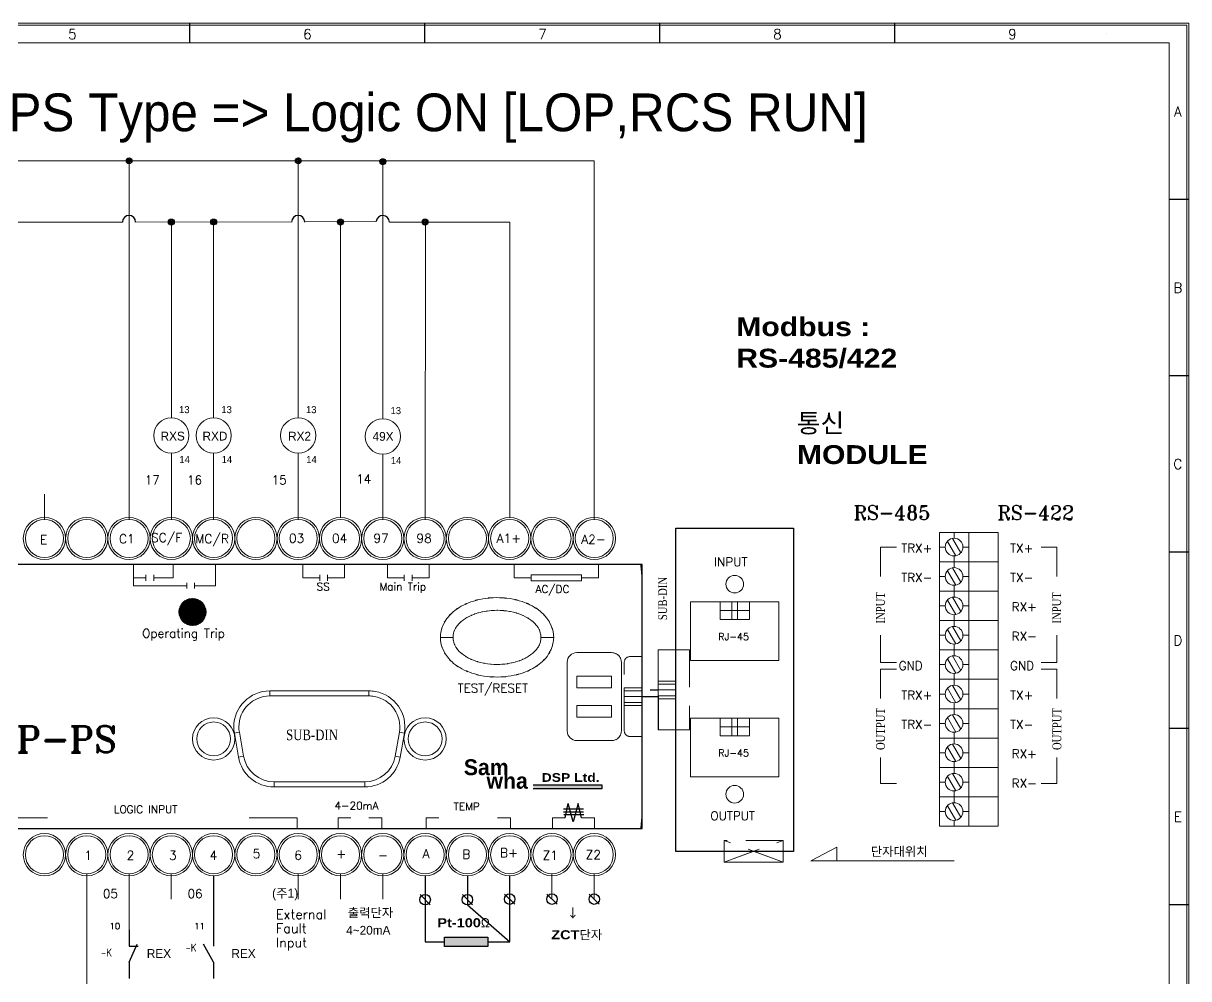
# Model space of a CAD drawing. Header units: millimetres. Extents: x 54 to 1685, y 68 to 1015.
# Drawn here: x 690.6 to 888.9, y 195.1 to 357.7 of the extents above; entities that cross this region are included whole.
import ezdxf
from ezdxf.enums import TextEntityAlignment as Align

# ---------------------------------------------------------------- set-up
doc = ezdxf.new("R2010")
doc.units = ezdxf.units.MM
doc.linetypes.add('DASHED2', pattern=[9.525, 6.35, -3.175])
for name, color, linetype in [('20', 2, 'Continuous'), ('30', 3, 'Continuous'), ('70', 7, 'Continuous'), ('SYMS', 7, 'Continuous'), ('TAGS', 150, 'Continuous')]:
    doc.layers.add(name, color=color, linetype=linetype)
doc.styles.add('ROMANS', font='romans')
doc.styles.add('SIMPLEX', font='SIMPLEX.shx', dxfattribs={"bigfont": 'HBRDS.shx'})
doc.styles.add('SS', font='batang.ttc', dxfattribs={"width": 0.8})
doc.styles.get("Standard").update_dxf_attribs({"font": 'BareunDotumPro1.ttf'})
doc.styles.add('STYLE2', font='romant.shx')
doc.styles.add('WD_IEC', font='ISOCP2.shx', dxfattribs={"width": 0.9, "height": 4, "bigfont": 'whtmtxt.shx'})
doc.styles.add('굴림체', font='gulim.ttc')

# ---------------------------------------------------------------- blocks, each defined once
blk = doc.blocks.new('VCR21')
for p, q in [((0, 7.5), (0, 2.5)), ((0, -2.5), (-3.12, 3.12)), ((0, -2.5), (0, -7.5))]:
    blk.add_line(p, q)
at = {"style": 'WD_IEC'}
for tag, p in [('INST', (-5.25, 6.75)), ('LOC', (-5.25, 3.75)), ('TAG2', (-5.25, 0.75)), ('XREF', (-5.25, -3.75)), ('DESC1', (-5.25, -6.75)), ('DESC3', (-5.25, -12.75)), ('DESC2', (-5.25, -9.75))]:
    blk.add_attdef(tag, text='', height=2.5, dxfattribs=at).set_placement(p, align=Align.RIGHT)
blk.add_attdef('TERM01', text='', height=2, rotation=90, dxfattribs=at).set_placement((-1, 7.5), align=Align.RIGHT)
at = {"style": 'WD_IEC', "flags": 1}
for tag, p, height in [('X2TERM01', (0, 7.5), 0.32), ('X4LINK', (-2.75, 0), 0.32), ('X1LINK', (-0.5, 0), 0.32), ('CONTACT', (4, -3.5), 1), ('X8TERM02', (0, -7.5), 0.32), ('FAMILY', (4, -5), 1), ('COMMON', (5.25, -4.75), 1)]:
    blk.add_attdef(tag, p, '', height=height, dxfattribs=at)
at = {"style": 'WD_IEC'}
blk.add_attdef('TERM02', (-1, -7.5), '', height=2, rotation=90, dxfattribs=at)
blk = doc.blocks.new('VCR22')
for p, q in [((0, 7.5), (0, 2.5)), ((0, -2.5), (2.5, 3.12)), ((0, 2.5), (2.87, 2.5)), ((0, -2.5), (0, -7.5))]:
    blk.add_line(p, q)
at = {"style": 'WD_IEC'}
for tag, p in [('INST', (-5.25, 5.25)), ('LOC', (-5.25, 2.25)), ('TAG2', (-5.25, -0.75)), ('XREF', (-5.25, -3.75)), ('DESC1', (-5.25, -6.75)), ('DESC3', (-5.25, -12.75)), ('DESC2', (-5.25, -9.75))]:
    blk.add_attdef(tag, text='', height=2.5, dxfattribs=at).set_placement(p, align=Align.RIGHT)
blk.add_attdef('TERM01', text='', height=2, rotation=90, dxfattribs=at).set_placement((-1, 7.5), align=Align.RIGHT)
at = {"style": 'WD_IEC', "flags": 1}
for tag, p, height in [('X2TERM01', (0, 7.5), 0.32), ('X4LINK', (-0.55, 0), 0.32), ('X1LINK', (1.92, 0), 0.32), ('CONTACT', (4, -3.5), 1), ('X8TERM02', (0, -7.5), 0.32), ('FAMILY', (4, -5), 1), ('COMMON', (5.25, -4.75), 1)]:
    blk.add_attdef(tag, p, '', height=height, dxfattribs=at)
at = {"style": 'WD_IEC'}
blk.add_attdef('TERM02', (-1, -7.5), '', height=2, rotation=90, dxfattribs=at)

msp = doc.modelspace()

# ---------------------------------------------------------------- hatches: boundary and pattern name
for color, points in [(5, [(777.38, 227.433), (777.38, 228.099), (789.084, 228.099), (789.084, 227.433)]), (256, [(762.294, 200.578), (762.294, 202.183), (762.294, 202.183), (769.676, 202.183), (769.676, 202.183), (769.676, 200.578), (769.676, 200.578)])]:
    msp.add_hatch(color=color).paths.add_polyline_path(points)
at = {"layer": '70'}
h = msp.add_hatch(dxfattribs=at)
h.set_pattern_fill('ANSI33', color=256, style=0)
h.set_pattern_definition([(45, (1514.39829, 61.81868), (-0.176776695, 0.176776695), []), (45, (1514.57506, 61.81868), (-0.176776695, 0.176776695), [0.125, -0.0625])])
h.paths.add_polyline_path([(708.59, 334.782, 0.4142136), (708.09, 334.282, 0.4142136), (708.59, 333.782)])
h.paths.add_polyline_path([(708.59, 334.782), (708.59, 334.282), (709.09, 334.282, 0.4142136)])
h.paths.add_polyline_path([(709.09, 334.282), (708.59, 334.282), (708.59, 333.782, 0.4142136)])
h = msp.add_hatch(dxfattribs=at)
h.set_pattern_fill('ANSI33', color=256, style=0)
h.set_pattern_definition([(45, (1543.19206, 61.81868), (-0.176776695, 0.176776695), []), (45, (1543.36884, 61.81868), (-0.176776695, 0.176776695), [0.125, -0.0625])])
h.paths.add_polyline_path([(737.384, 334.782, 0.4142136), (736.884, 334.282, 0.4142136), (737.384, 333.782)])
h.paths.add_polyline_path([(737.384, 334.782), (737.384, 334.282), (737.884, 334.282, 0.4142136)])
h.paths.add_polyline_path([(737.884, 334.282), (737.384, 334.282), (737.384, 333.782, 0.4142136)])
h = msp.add_hatch(dxfattribs=at)
h.set_pattern_fill('ANSI33', color=256, style=0)
h.set_pattern_definition([(45, (1557.59075, 61.68571), (-0.176776695, 0.176776695), []), (45, (1557.76753, 61.68571), (-0.176776695, 0.176776695), [0.125, -0.0625])])
h.paths.add_polyline_path([(751.783, 334.649, 0.4142136), (751.283, 334.149, 0.4142136), (751.783, 333.649)])
h.paths.add_polyline_path([(751.783, 334.649), (751.783, 334.149), (752.283, 334.149, 0.4142136)])
h.paths.add_polyline_path([(752.283, 334.149), (751.783, 334.149), (751.783, 333.649, 0.4142136)])
h = msp.add_hatch(dxfattribs=at)
h.set_pattern_fill('ANSI33', color=256, style=0)
h.set_pattern_definition([(45, (1521.59673, 51.41913), (-0.176776695, 0.176776695), []), (45, (1521.7735, 51.41913), (-0.176776695, 0.176776695), [0.125, -0.0625])])
h.paths.add_polyline_path([(715.789, 324.383, 0.4142136), (715.289, 323.883, 0.4142136), (715.789, 323.383)])
h.paths.add_polyline_path([(715.789, 324.383), (715.789, 323.883), (716.289, 323.883, 0.4142136)])
h.paths.add_polyline_path([(716.289, 323.883), (715.789, 323.883), (715.789, 323.383, 0.4142136)])
h = msp.add_hatch(dxfattribs=at)
h.set_pattern_fill('ANSI33', color=256, style=0)
h.set_pattern_definition([(45, (1528.79505, 51.42704), (-0.176776695, 0.176776695), []), (45, (1528.97183, 51.42704), (-0.176776695, 0.176776695), [0.125, -0.0625])])
h.paths.add_polyline_path([(722.987, 324.391, 0.4142136), (722.487, 323.891, 0.4142136), (722.987, 323.391)])
h.paths.add_polyline_path([(722.987, 324.391), (722.987, 323.891), (723.487, 323.891, 0.4142136)])
h.paths.add_polyline_path([(723.487, 323.891), (722.987, 323.891), (722.987, 323.391, 0.4142136)])
h = msp.add_hatch(dxfattribs=at)
h.set_pattern_fill('ANSI33', color=256, style=0)
h.set_pattern_definition([(45, (1550.38447, 51.4112), (-0.176776695, 0.176776695), []), (45, (1550.56125, 51.4112), (-0.176776695, 0.176776695), [0.125, -0.0625])])
h.paths.add_polyline_path([(744.577, 324.375, 0.4142136), (744.077, 323.875, 0.4142136), (744.577, 323.375)])
h.paths.add_polyline_path([(744.577, 324.375), (744.577, 323.875), (745.077, 323.875, 0.4142136)])
h.paths.add_polyline_path([(745.077, 323.875), (744.577, 323.875), (744.577, 323.375, 0.4142136)])
h = msp.add_hatch(dxfattribs=at)
h.set_pattern_fill('ANSI33', color=256, style=0)
h.set_pattern_definition([(45, (1564.79068, 51.4112), (-0.176776695, 0.176776695), []), (45, (1564.96746, 51.4112), (-0.176776695, 0.176776695), [0.125, -0.0625])])
h.paths.add_polyline_path([(758.983, 324.375, 0.4142136), (758.483, 323.875, 0.4142136), (758.983, 323.375)])
h.paths.add_polyline_path([(758.983, 324.375), (758.983, 323.875), (759.483, 323.875, 0.4142136)])
h.paths.add_polyline_path([(759.483, 323.875), (758.983, 323.875), (758.983, 323.375, 0.4142136)])
at = {"layer": '70', "lineweight": 20}
h = msp.add_hatch(dxfattribs=at)
h.set_pattern_fill('ANSI31', color=3, style=0)
h.set_pattern_definition([(45, (-4559.53469, 24960.80799), (-0.08838834765, 0.08838834765), [])])
h.paths.add_polyline_path([(721.69, 257.524, 1), (717.083, 257.524, 1)])

# ---------------------------------------------------------------- linework, layer by layer
at = {"color": 0, "lineweight": 15}
for p, q in [((787.771, 334.282), (637.971, 334.282)), ((708.59, 334.282), (708.59, 273.269)), ((737.384, 334.282), (737.384, 290.555)), ((751.783, 334.216), (751.783, 290.39)), ((707.463, 323.875), (630.077, 323.875)), ((736.26, 323.905), (709.713, 323.876)), ((715.789, 323.883), (715.789, 290.555)), ((722.987, 323.891), (722.987, 290.555)), ((750.66, 323.941), (738.509, 323.911)), ((759.043, 323.875), (752.908, 323.875)), ((773.371, 323.875), (759.043, 323.875))]:
    msp.add_line(p, q, dxfattribs=at)
at = {"color": 7, "lineweight": 30}
for p, q in [((795.906, 265.587), (642.867, 265.587)), ((795.906, 220.667), (795.906, 265.587)), ((642.867, 220.667), (795.906, 220.667))]:
    msp.add_line(p, q, dxfattribs=at)
at = {"color": 7, "lineweight": 15}
for p, q in [((761.569, 253.205), (763.729, 253.205)), ((780.861, 253.205), (778.701, 253.205)), ((732.55, 244.101), (749.411, 244.101)), ((732.55, 244.101), (732.55, 243.237)), ((749.411, 244.101), (749.411, 243.237)), ((732.55, 243.237), (749.411, 243.237)), ((726.511, 236.902), (727.362, 237.053)), ((727.229, 232.825), (726.511, 236.902)), ((728.081, 232.976), (727.362, 237.053)), ((754.6, 237.053), (753.882, 232.976)), ((755.451, 236.902), (754.6, 237.053)), ((755.451, 236.902), (754.732, 232.825)), ((727.229, 232.825), (728.081, 232.976)), ((754.732, 232.825), (753.882, 232.976)), ((748.692, 228.621), (733.269, 228.621)), ((733.269, 227.758), (733.269, 228.621)), ((748.692, 227.758), (748.692, 228.621)), ((748.692, 227.758), (733.269, 227.758))]:
    msp.add_line(p, q, dxfattribs=at)
at = {"color": 7, "lineweight": 0}
for p, q in [((784.817, 250.618), (790.727, 250.618)), ((783.161, 237.293), (783.161, 248.962)), ((792.382, 248.962), (792.382, 237.293)), ((784.817, 246.618), (790.727, 246.618)), ((784.817, 244.618), (790.727, 244.618)), ((784.817, 241.618), (790.727, 241.618)), ((784.817, 239.618), (790.727, 239.618)), ((790.727, 235.637), (784.817, 235.637))]:
    msp.add_line(p, q, dxfattribs=at)
at = {"color": 5}
for p, q in [((777.38, 228.099), (789.084, 228.099)), ((789.084, 228.099), (789.084, 227.433)), ((789.084, 227.433), (777.38, 227.433))]:
    msp.add_line(p, q, dxfattribs=at)
at = {"color": 7, "linetype": 'DASHED2'}
for p, q in [((782.804, 222.495), (783.338, 224.913)), ((784.188, 221.827), (783.338, 224.913)), ((785.037, 224.913), (784.188, 221.827)), ((785.571, 222.495), (785.037, 224.913))]:
    msp.add_line(p, q, dxfattribs=at)
at = {"color": 7}
for p, q in [((784.22, 223.965), (782.521, 223.965)), ((784.235, 223.479), (782.536, 223.479)), ((784.283, 222.997), (782.584, 222.997)), ((785.919, 223.965), (784.22, 223.965)), ((785.934, 223.479), (784.235, 223.479)), ((785.982, 222.997), (784.283, 222.997))]:
    msp.add_line(p, q, dxfattribs=at)
for p, q in [((722.983, 212.625), (722.983, 203.418)), ((758.978, 212.625), (758.978, 201.38)), ((766.176, 212.625), (766.176, 207.678)), ((773.374, 201.38), (773.374, 212.625)), ((766.176, 207.678), (773.374, 201.38)), ((758.978, 201.38), (762.294, 201.38)), ((769.676, 201.38), (773.374, 201.38))]:
    msp.add_line(p, q)
at = {"color": 0}
for p, q in [((759.836, 207.7), (758.119, 209.437)), ((767.034, 207.7), (765.318, 209.437)), ((774.232, 207.799), (772.516, 209.536)), ((781.43, 207.799), (779.713, 209.536)), ((788.63, 207.799), (786.913, 209.536))]:
    msp.add_line(p, q, dxfattribs=at)
msp.add_lwpolyline([(762.294, 200.578), (762.294, 202.183), (769.676, 202.183), (769.676, 200.578)], close=True)
at = {"color": 7, "lineweight": 15}
for centre, radius in [((694.192, 270.03), 3.599), ((694.192, 270.03), 3.239), ((701.39, 270.03), 3.599), ((701.39, 270.03), 3.239), ((708.588, 270.03), 3.599), ((708.588, 270.03), 3.239), ((715.787, 270.03), 3.599), ((715.787, 270.03), 3.239), ((722.985, 270.03), 3.599), ((722.985, 270.03), 3.239), ((730.184, 270.03), 3.599), ((730.184, 270.03), 3.238), ((737.382, 270.03), 3.599), ((737.382, 270.03), 3.239), ((744.581, 270.03), 3.599), ((744.58, 270.03), 3.239), ((751.779, 270.03), 3.599), ((751.779, 270.03), 3.239), ((758.977, 270.03), 3.599), ((758.977, 270.03), 3.239), ((766.176, 270.03), 3.599), ((766.177, 270.03), 3.24), ((773.374, 270.03), 3.599), ((773.374, 270.03), 3.239), ((780.573, 270.03), 3.599), ((780.573, 270.03), 3.239), ((787.771, 270.03), 3.6), ((787.771, 270.03), 3.239), ((722.985, 235.928), 3.599), ((722.986, 235.928), 2.879), ((758.977, 235.928), 3.599), ((758.978, 235.928), 2.879), ((694.192, 216.224), 3.599), ((694.192, 216.224), 3.239), ((701.39, 216.224), 3.599), ((701.39, 216.224), 3.239), ((708.588, 216.224), 3.599), ((708.588, 216.224), 3.239), ((715.787, 216.224), 3.599), ((715.787, 216.224), 3.239), ((722.985, 216.224), 3.599), ((722.985, 216.224), 3.239), ((730.184, 216.224), 3.599), ((730.184, 216.224), 3.238), ((737.382, 216.224), 3.599), ((737.382, 216.224), 3.239), ((744.581, 216.224), 3.599), ((744.58, 216.224), 3.239), ((751.779, 216.224), 3.599), ((751.779, 216.224), 3.239), ((758.977, 216.224), 3.599), ((758.977, 216.224), 3.239), ((766.176, 216.224), 3.599), ((766.177, 216.224), 3.24), ((773.374, 216.224), 3.599), ((773.374, 216.224), 3.239), ((780.573, 216.224), 3.599), ((780.573, 216.224), 3.239), ((787.771, 216.224), 3.6), ((787.771, 216.224), 3.239)]:
    msp.add_circle(centre, radius, dxfattribs=at)
at = {"color": 3, "lineweight": 15}
msp.add_circle((719.386, 257.524), 2.303, dxfattribs=at)
at = {"color": 0}
for centre in [(758.978, 208.569), (766.176, 208.569), (773.374, 208.667), (780.571, 208.667), (787.771, 208.667)]:
    msp.add_circle(centre, 0.891, dxfattribs=at)
for centre, end in [((708.588, 323.875), 180), ((737.384, 323.875), 180), ((751.783, 323.875), 176.61193)]:
    msp.add_arc(centre, 1.125, 0, end, dxfattribs=at)
at = {"color": 7, "lineweight": 15}
for points, knots in [([(795.676, 265.587), (795.676, 265.581), (795.672, 265.577), (795.667, 265.577), (795.662, 265.577), (795.658, 265.581), (795.658, 265.587), (795.658, 265.591), (795.662, 265.596), (795.667, 265.596), (795.672, 265.596), (795.676, 265.591), (795.676, 265.587)], [0, 0, 0, 0, 1, 1, 1, 2, 2, 2, 3, 3, 3, 4, 4, 4, 4]), ([(761.569, 253.205), (761.641, 254.433), (761.508, 252.799), (761.636, 254.023), (762.112, 255.875), (761.394, 253.429), (761.993, 255.245), (762.978, 257.075), (761.588, 254.682), (762.69, 256.441), (764.196, 258.141), (762.12, 255.94), (763.728, 257.542), (765.742, 259.022), (763.005, 257.124), (765.097, 258.492), (767.598, 259.685), (764.226, 258.176), (766.783, 259.247), (769.761, 260.088), (765.764, 259.057), (768.78, 259.762), (772.249, 260.155), (767.614, 259.737), (771.097, 259.971), (774.626, 259.79), (769.929, 260.14), (773.446, 259.797), (776.51, 259.129), (772.448, 260.111), (775.478, 259.305), (778.08, 258.263), (774.647, 259.735), (777.194, 258.568), (779.335, 257.22), (776.532, 259.094), (778.596, 257.632), (780.25, 256.044), (778.112, 258.226), (779.666, 256.541), (780.811, 254.789), (779.362, 257.172), (780.39, 255.349), (781.028, 253.544), (780.259, 255.976), (780.775, 254.133), (780.939, 252.743), (780.768, 254.6), (780.861, 253.205)], [0, 0, 0, 0, 1, 1, 1, 2, 2, 2, 3, 3, 3, 4, 4, 4, 5, 5, 5, 6, 6, 6, 7, 7, 7, 8, 8, 8, 9, 9, 9, 10, 10, 10, 11, 11, 11, 12, 12, 12, 13, 13, 13, 14, 14, 14, 15, 15, 15, 16, 16, 16, 16]), ([(763.729, 253.205), (763.744, 253.639), (763.715, 253.061), (763.743, 253.493), (763.808, 253.957), (763.713, 253.341), (763.791, 253.802), (763.913, 254.291), (763.74, 253.642), (763.877, 254.126), (764.063, 254.627), (763.805, 253.963), (764.007, 254.457), (764.256, 254.956), (763.913, 254.296), (764.177, 254.787), (764.49, 255.276), (764.064, 254.63), (764.391, 255.111), (764.767, 255.589), (764.258, 254.957), (764.646, 255.426), (765.086, 255.891), (764.491, 255.279), (764.942, 255.732), (765.447, 256.179), (764.768, 255.59), (765.283, 256.027), (765.853, 256.454), (765.087, 255.892), (765.665, 256.307), (766.306, 256.717), (765.447, 256.18), (766.095, 256.575), (766.813, 256.963), (765.851, 256.456), (766.576, 256.829), (767.374, 257.189), (766.306, 256.719), (767.111, 257.064), (767.984, 257.389), (766.815, 256.966), (767.694, 257.276), (768.657, 257.563), (767.371, 257.192), (768.338, 257.462), (769.41, 257.706), (767.977, 257.393), (769.055, 257.618), (770.258, 257.808), (768.65, 257.57), (769.858, 257.737), (771.211, 257.851), (769.406, 257.717), (770.76, 257.804), (772.261, 257.815), (770.261, 257.823), (771.761, 257.8), (773.404, 257.673), (771.215, 257.87), (772.854, 257.701), (774.574, 257.401), (772.287, 257.834), (773.998, 257.485), (775.654, 257.01), (773.457, 257.678), (775.096, 257.151), (776.576, 256.528), (774.618, 257.392), (776.075, 256.718), (777.36, 255.963), (775.667, 257.003), (776.921, 256.198), (778.012, 255.309), (776.588, 256.529), (777.633, 255.588), (778.512, 254.545), (777.383, 255.969), (778.198, 254.876), (778.806, 253.675), (778.056, 255.304), (778.572, 254.061), (778.817, 252.784), (778.561, 254.496), (778.701, 253.205)], [0, 0, 0, 0, 1, 1, 1, 2, 2, 2, 3, 3, 3, 4, 4, 4, 5, 5, 5, 6, 6, 6, 7, 7, 7, 8, 8, 8, 9, 9, 9, 10, 10, 10, 11, 11, 11, 12, 12, 12, 13, 13, 13, 14, 14, 14, 15, 15, 15, 16, 16, 16, 17, 17, 17, 18, 18, 18, 19, 19, 19, 20, 20, 20, 21, 21, 21, 22, 22, 22, 23, 23, 23, 24, 24, 24, 25, 25, 25, 26, 26, 26, 27, 27, 27, 28, 28, 28, 28]), ([(780.861, 253.205), (780.788, 251.977), (780.923, 253.611), (780.795, 252.387), (780.317, 250.535), (781.035, 252.98), (780.435, 251.165), (779.452, 249.335), (780.844, 251.728), (779.74, 249.967), (778.234, 248.269), (780.31, 250.47), (778.701, 248.867), (776.687, 247.387), (779.426, 249.286), (777.333, 247.917), (774.833, 246.724), (778.203, 248.233), (775.647, 247.163), (772.668, 246.32), (776.663, 247.353), (773.649, 246.647), (770.179, 246.255), (774.816, 246.672), (771.332, 246.439), (767.801, 246.62), (772.5, 246.27), (768.982, 246.614), (765.919, 247.282), (769.982, 246.299), (766.952, 247.106), (764.349, 248.148), (767.782, 246.674), (765.235, 247.842), (763.095, 249.189), (765.898, 247.318), (763.833, 248.779), (762.179, 250.366), (764.318, 248.185), (762.763, 249.868), (761.619, 251.621), (763.067, 249.237), (762.04, 251.061), (761.402, 252.866), (762.171, 250.434), (761.655, 252.278), (761.49, 253.666), (761.662, 251.81), (761.569, 253.205)], [0, 0, 0, 0, 1, 1, 1, 2, 2, 2, 3, 3, 3, 4, 4, 4, 5, 5, 5, 6, 6, 6, 7, 7, 7, 8, 8, 8, 9, 9, 9, 10, 10, 10, 11, 11, 11, 12, 12, 12, 13, 13, 13, 14, 14, 14, 15, 15, 15, 16, 16, 16, 16]), ([(778.701, 253.205), (778.686, 252.772), (778.714, 253.349), (778.687, 252.917), (778.623, 252.453), (778.718, 253.07), (778.64, 252.608), (778.516, 252.12), (778.689, 252.768), (778.553, 252.284), (778.367, 251.784), (778.624, 252.446), (778.424, 251.953), (778.174, 251.455), (778.516, 252.113), (778.252, 251.623), (777.939, 251.133), (778.366, 251.78), (778.039, 251.3), (777.663, 250.822), (778.173, 251.452), (777.785, 250.984), (777.344, 250.52), (777.938, 251.132), (777.487, 250.679), (776.982, 250.231), (777.662, 250.82), (777.148, 250.384), (776.578, 249.956), (777.344, 250.518), (776.764, 250.103), (776.125, 249.694), (776.983, 250.23), (776.335, 249.834), (775.617, 249.448), (776.579, 249.954), (775.854, 249.581), (775.057, 249.221), (776.125, 249.691), (775.32, 249.346), (774.446, 249.02), (775.615, 249.444), (774.735, 249.135), (773.773, 248.847), (775.06, 249.219), (774.092, 248.948), (773.02, 248.703), (774.453, 249.017), (773.376, 248.792), (772.172, 248.602), (773.78, 248.84), (772.572, 248.674), (771.22, 248.559), (773.025, 248.693), (771.67, 248.607), (770.17, 248.595), (772.171, 248.588), (770.669, 248.61), (769.027, 248.737), (771.215, 248.539), (769.575, 248.709), (767.855, 249.008), (770.143, 248.575), (768.432, 248.925), (766.777, 249.4), (768.973, 248.731), (767.334, 249.259), (765.854, 249.882), (767.813, 249.017), (766.356, 249.691), (765.069, 250.446), (766.762, 249.406), (765.508, 250.212), (764.419, 251.1), (765.843, 249.881), (764.797, 250.822), (763.917, 251.864), (765.047, 250.44), (764.232, 251.534), (763.625, 252.735), (764.375, 251.106), (763.857, 252.348), (763.612, 253.626), (763.869, 251.913), (763.729, 253.205)], [0, 0, 0, 0, 1, 1, 1, 2, 2, 2, 3, 3, 3, 4, 4, 4, 5, 5, 5, 6, 6, 6, 7, 7, 7, 8, 8, 8, 9, 9, 9, 10, 10, 10, 11, 11, 11, 12, 12, 12, 13, 13, 13, 14, 14, 14, 15, 15, 15, 16, 16, 16, 17, 17, 17, 18, 18, 18, 19, 19, 19, 20, 20, 20, 21, 21, 21, 22, 22, 22, 23, 23, 23, 24, 24, 24, 25, 25, 25, 26, 26, 26, 27, 27, 27, 28, 28, 28, 28]), ([(732.55, 244.101), (729.163, 244.101), (726.417, 241.355), (726.417, 237.968), (726.417, 237.611), (726.448, 237.254), (726.511, 236.902)], [0, 0, 0, 0, 1, 1, 1, 2, 2, 2, 2]), ([(755.451, 236.902), (756.039, 240.239), (753.812, 243.419), (750.476, 244.008), (750.125, 244.07), (749.768, 244.101), (749.411, 244.101)], [0, 0, 0, 0, 1, 1, 1, 2, 2, 2, 2]), ([(732.55, 243.237), (729.64, 243.237), (727.281, 240.878), (727.281, 237.968), (727.281, 237.662), (727.308, 237.355), (727.362, 237.053)], [0, 0, 0, 0, 1, 1, 1, 2, 2, 2, 2]), ([(754.6, 237.053), (755.106, 239.918), (753.192, 242.651), (750.326, 243.156), (750.023, 243.211), (749.719, 243.237), (749.411, 243.237)], [0, 0, 0, 0, 1, 1, 1, 2, 2, 2, 2]), ([(795.914, 224.772), (795.914, 224.766), (795.911, 224.763), (795.906, 224.763), (795.901, 224.763), (795.896, 224.766), (795.896, 224.772), (795.896, 224.776), (795.901, 224.781), (795.906, 224.781), (795.911, 224.781), (795.914, 224.776), (795.914, 224.772)], [0, 0, 0, 0, 1, 1, 1, 2, 2, 2, 3, 3, 3, 4, 4, 4, 4]), ([(795.676, 220.667), (795.676, 220.663), (795.672, 220.659), (795.667, 220.659), (795.662, 220.659), (795.658, 220.663), (795.658, 220.667), (795.658, 220.673), (795.662, 220.677), (795.667, 220.677), (795.672, 220.677), (795.676, 220.673), (795.676, 220.667)], [0, 0, 0, 0, 1, 1, 1, 2, 2, 2, 3, 3, 3, 4, 4, 4, 4])]:
    msp.add_open_spline(points, degree=3, knots=knots, dxfattribs=at)
for points in [[(795.906, 263.169), (795.836, 263.976), (795.756, 264.782), (795.667, 265.587)], [(727.229, 232.825), (727.746, 229.895), (730.293, 227.758), (733.269, 227.758)], [(728.081, 232.976), (728.524, 230.457), (730.713, 228.621), (733.269, 228.621)], [(748.692, 228.621), (751.249, 228.621), (753.438, 230.457), (753.882, 232.976)], [(748.692, 227.758), (751.669, 227.758), (754.216, 229.895), (754.732, 232.825)], [(795.667, 220.667), (795.756, 221.473), (795.836, 222.279), (795.906, 223.086)]]:
    msp.add_open_spline(points, degree=3, dxfattribs=at)
at = {"color": 7, "lineweight": 0}
for points in [[(784.817, 250.618), (783.903, 250.618), (783.161, 249.875), (783.161, 248.962)], [(783.161, 237.293), (783.161, 236.379), (783.903, 235.637), (784.817, 235.637)]]:
    msp.add_open_spline(points, degree=3, dxfattribs=at)
for points in [[(792.382, 248.962), (792.294, 249.734), (792.456, 248.71), (792.302, 249.474), (791.979, 250.182), (792.449, 249.258), (792.066, 249.935), (791.541, 250.508), (792.273, 249.776), (791.7, 250.301), (791.024, 250.684), (791.947, 250.214), (791.239, 250.537), (790.476, 250.691), (791.499, 250.529), (790.727, 250.618)], [(790.727, 235.637), (791.499, 235.726), (790.476, 235.564), (791.239, 235.718), (791.947, 236.04), (791.024, 235.572), (791.7, 235.954), (792.273, 236.478), (791.541, 235.747), (792.066, 236.319), (792.449, 236.997), (791.979, 236.074), (792.302, 236.781), (792.456, 237.544), (792.294, 236.52), (792.382, 237.293)]]:
    msp.add_open_spline(points, degree=3, knots=[0, 0, 0, 0, 1, 1, 1, 2, 2, 2, 3, 3, 3, 4, 4, 4, 5, 5, 5, 5], dxfattribs=at)
at = {"layer": '20', "color": 0, "lineweight": 13}
msp.add_lwpolyline([(512.237, 115.689), (512.237, 354.389), (885.637, 354.389), (885.637, 115.689)], dxfattribs=at)
at = {"layer": '30', "color": 0}
for p, q in [((718.937, 354.389), (718.937, 357.689)), ((758.937, 354.389), (758.937, 357.689)), ((798.937, 354.389), (798.937, 357.689)), ((838.937, 354.389), (838.937, 357.689)), ((888.937, 327.689), (885.637, 327.689)), ((888.937, 297.689), (885.637, 297.689)), ((888.937, 267.689), (885.637, 267.689)), ((888.937, 237.689), (885.637, 237.689)), ((888.937, 207.689), (885.637, 207.689))]:
    msp.add_line(p, q, dxfattribs=at)
at = {"layer": '70', "lineweight": 15}
for p, q in [((787.771, 273.269), (787.771, 334.282)), ((744.577, 273.63), (744.577, 323.875)), ((773.371, 273.63), (773.371, 323.875)), ((715.79, 273.269), (715.79, 284.555)), ((722.989, 273.269), (722.988, 284.555)), ((737.386, 273.269), (737.385, 284.555)), ((751.783, 273.269), (751.783, 284.39)), ((787.771, 273.269), (787.771, 280.943)), ((694.195, 273.27), (694.195, 277.587)), ((856.508, 271.068), (846.508, 271.068)), ((846.508, 271.068), (846.508, 266.068)), ((848.733, 270.043), (850.148, 267.593)), ((849.008, 271.068), (849.008, 270.068)), ((851.508, 271.068), (851.508, 266.068)), ((856.508, 271.068), (856.508, 266.068)), ((836.508, 268.568), (836.508, 263.568)), ((839.213, 268.568), (836.508, 268.568)), ((847.508, 268.568), (846.508, 268.568)), ((847.867, 269.543), (849.282, 267.093)), ((851.508, 268.568), (850.508, 268.568)), ((863.802, 268.568), (866.508, 268.568)), ((866.508, 268.568), (866.508, 263.568)), ((856.508, 266.068), (846.508, 266.068)), ((846.508, 266.068), (846.508, 261.068)), ((856.508, 266.068), (846.508, 266.068)), ((849.008, 267.068), (849.008, 266.068)), ((849.008, 266.068), (849.008, 265.068)), ((851.508, 266.068), (851.508, 261.068)), ((856.508, 266.068), (856.508, 261.068)), ((709.366, 261.995), (709.366, 265.587)), ((711.457, 262.85), (711.457, 263.827)), ((712.805, 262.85), (712.805, 263.827)), ((716.104, 263.354), (716.104, 265.587)), ((723.29, 261.995), (723.29, 265.587)), ((738.162, 263.354), (738.162, 265.587)), ((741.042, 262.85), (741.042, 263.827)), ((742.39, 262.85), (742.39, 263.827)), ((745.27, 263.354), (745.27, 265.587)), ((752.559, 263.354), (752.559, 265.587)), ((755.439, 262.85), (755.439, 263.827)), ((756.787, 262.85), (756.787, 263.827)), ((759.667, 263.354), (759.667, 265.587)), ((774.158, 263.354), (774.158, 265.587)), ((777.038, 262.85), (777.038, 263.827)), ((777.038, 263.827), (785.586, 263.827)), ((785.586, 262.85), (785.586, 263.827)), ((788.466, 263.354), (788.466, 265.587)), ((847.867, 264.543), (849.282, 262.093)), ((848.733, 265.043), (850.148, 262.593)), ((711.457, 263.354), (709.366, 263.354)), ((709.366, 261.995), (718.402, 261.995)), ((712.805, 263.354), (716.104, 263.354)), ((718.402, 261.507), (718.402, 262.484)), ((719.75, 261.507), (719.75, 262.484)), ((719.75, 261.995), (723.29, 261.995)), ((741.042, 263.354), (738.162, 263.354)), ((742.39, 263.354), (745.27, 263.354)), ((755.439, 263.354), (752.559, 263.354)), ((756.787, 263.354), (759.667, 263.354)), ((777.038, 263.354), (774.158, 263.354)), ((785.586, 262.85), (777.038, 262.85)), ((785.586, 263.354), (788.466, 263.354)), ((847.508, 263.568), (846.508, 263.568)), ((849.008, 262.068), (849.008, 261.068)), ((851.508, 263.568), (850.508, 263.568)), ((856.508, 261.068), (846.508, 261.068)), ((846.508, 261.068), (846.508, 256.068)), ((856.508, 261.068), (846.508, 261.068)), ((848.733, 260.043), (850.148, 257.593)), ((849.008, 261.068), (849.008, 260.068)), ((851.508, 261.068), (851.508, 256.068)), ((856.508, 261.068), (856.508, 256.068)), ((847.508, 258.568), (846.508, 258.568)), ((847.867, 259.543), (849.282, 257.093)), ((851.508, 258.568), (850.508, 258.568)), ((856.508, 256.068), (846.508, 256.068)), ((846.508, 256.068), (846.508, 251.068)), ((856.508, 256.068), (846.508, 256.068)), ((849.008, 257.068), (849.008, 256.068)), ((849.008, 256.068), (849.008, 255.068)), ((851.508, 256.068), (851.508, 251.068)), ((856.508, 256.068), (856.508, 251.068)), ((847.867, 254.543), (849.282, 252.093)), ((848.733, 255.043), (850.148, 252.593)), ((836.508, 253.568), (836.508, 248.931)), ((847.508, 253.568), (846.508, 253.568)), ((849.008, 252.068), (849.008, 251.068)), ((851.508, 253.568), (850.508, 253.568)), ((866.508, 253.568), (866.508, 248.931)), ((798.636, 251.061), (801.672, 251.061)), ((798.636, 251.061), (798.636, 237.461)), ((801.672, 251.061), (801.672, 237.461)), ((856.508, 251.068), (846.508, 251.068)), ((846.508, 251.068), (846.508, 246.068)), ((856.508, 251.068), (846.508, 251.068)), ((848.733, 250.043), (850.148, 247.593)), ((849.008, 251.068), (849.008, 250.068)), ((851.508, 251.068), (851.508, 246.068)), ((856.508, 251.068), (856.508, 246.068)), ((839.213, 248.931), (836.508, 248.931)), ((847.508, 248.568), (846.508, 248.568)), ((847.867, 249.543), (849.282, 247.093)), ((851.508, 248.568), (850.508, 248.568)), ((863.802, 248.931), (866.508, 248.931)), ((839.213, 247.782), (836.508, 247.782)), ((836.508, 247.782), (836.508, 242.782)), ((856.508, 246.068), (846.508, 246.068)), ((846.508, 246.068), (846.508, 241.068)), ((856.508, 246.068), (846.508, 246.068)), ((849.008, 247.068), (849.008, 246.068)), ((849.008, 246.068), (849.008, 245.068)), ((851.508, 246.068), (851.508, 241.068)), ((856.508, 246.068), (856.508, 241.068)), ((863.802, 247.782), (866.508, 247.782)), ((866.508, 247.782), (866.508, 242.782)), ((798.636, 242.761), (798.636, 245.761)), ((801.672, 245.761), (798.636, 245.761)), ((801.672, 245.261), (798.636, 245.261)), ((801.672, 244.261), (798.636, 244.261)), ((798.636, 244.261), (801.672, 244.261)), ((801.672, 242.761), (801.672, 245.761)), ((847.867, 244.543), (849.282, 242.093)), ((848.733, 245.043), (850.148, 242.593)), ((801.672, 243.261), (798.636, 243.261)), ((801.672, 242.761), (798.636, 242.761)), ((847.508, 243.568), (846.508, 243.568)), ((849.008, 242.068), (849.008, 241.068)), ((851.508, 243.568), (850.508, 243.568)), ((856.508, 241.068), (846.508, 241.068)), ((846.508, 241.068), (846.508, 236.068)), ((856.508, 241.068), (846.508, 241.068)), ((848.733, 240.043), (850.148, 237.593)), ((849.008, 241.068), (849.008, 240.068)), ((851.508, 241.068), (851.508, 236.068)), ((856.508, 241.068), (856.508, 236.068)), ((847.508, 238.568), (846.508, 238.568)), ((847.867, 239.543), (849.282, 237.093)), ((851.508, 238.568), (850.508, 238.568)), ((801.672, 237.461), (798.636, 237.461)), ((856.508, 236.068), (846.508, 236.068)), ((846.508, 236.068), (846.508, 231.068)), ((856.508, 236.068), (846.508, 236.068)), ((849.008, 237.068), (849.008, 236.068)), ((849.008, 236.068), (849.008, 235.068)), ((851.508, 236.068), (851.508, 231.068)), ((856.508, 236.068), (856.508, 231.068)), ((847.867, 234.543), (849.282, 232.093)), ((848.733, 235.043), (850.148, 232.593)), ((836.508, 232.782), (836.508, 228.333)), ((847.508, 233.568), (846.508, 233.568)), ((849.008, 232.068), (849.008, 231.068)), ((851.508, 233.568), (850.508, 233.568)), ((866.508, 232.782), (866.508, 228.333)), ((856.508, 231.068), (846.508, 231.068)), ((856.508, 231.068), (846.508, 231.068)), ((846.508, 231.068), (846.508, 226.068)), ((856.508, 231.068), (846.508, 231.068)), ((849.008, 231.068), (849.008, 230.068)), ((851.508, 231.068), (851.508, 226.068)), ((856.508, 231.068), (856.508, 226.068)), ((839.213, 228.333), (836.508, 228.333)), ((847.508, 228.568), (846.508, 228.568)), ((847.867, 229.543), (849.282, 227.093)), ((848.733, 230.043), (850.148, 227.593)), ((851.508, 228.568), (850.508, 228.568)), ((863.802, 228.333), (866.508, 228.333)), ((849.008, 227.068), (849.008, 226.068)), ((856.508, 226.068), (846.508, 226.068)), ((846.508, 226.068), (846.508, 221.068)), ((856.508, 226.068), (846.508, 226.068)), ((847.867, 224.543), (849.282, 222.093)), ((848.733, 225.043), (850.148, 222.593)), ((849.008, 226.068), (849.008, 225.068)), ((851.508, 226.068), (851.508, 221.068)), ((856.508, 226.068), (856.508, 221.068)), ((694.699, 222.495), (686.597, 222.495)), ((737.208, 222.495), (729.033, 222.495)), ((737.208, 222.495), (737.208, 220.667)), ((746.309, 222.495), (744.184, 222.495)), ((744.184, 222.495), (744.184, 220.667)), ((749.385, 222.495), (751.602, 222.495)), ((751.602, 222.495), (751.602, 220.667)), ((761.309, 222.495), (759.184, 222.495)), ((759.184, 222.495), (759.184, 220.667)), ((771.275, 222.495), (773.492, 222.495)), ((773.492, 222.495), (773.492, 220.667)), ((782.804, 222.495), (780.68, 222.495)), ((780.68, 222.495), (780.68, 220.667)), ((785.571, 222.495), (787.788, 222.495)), ((787.788, 222.495), (787.788, 220.667)), ((847.508, 223.568), (846.508, 223.568)), ((851.508, 223.568), (850.508, 223.568)), ((856.508, 221.068), (846.508, 221.068)), ((849.008, 222.068), (849.008, 221.068)), ((701.392, 182.659), (701.392, 212.985)), ((708.586, 203.418), (708.586, 212.985)), ((715.785, 208.667), (715.785, 212.986)), ((737.383, 208.667), (737.383, 212.986)), ((737.384, 208.667), (737.384, 212.985)), ((744.581, 208.667), (744.581, 212.986)), ((751.781, 208.667), (751.781, 212.985)), ((780.571, 208.667), (780.571, 212.985)), ((787.771, 208.667), (787.771, 212.986))]:
    msp.add_line(p, q, dxfattribs=at)
at = {"layer": '70', "lineweight": 13}
for p, q in [((758.966, 273.27), (759.043, 323.875)), ((784.817, 246.618), (784.817, 244.618)), ((790.727, 246.618), (790.727, 244.618)), ((784.817, 241.618), (784.817, 239.618)), ((790.727, 241.618), (790.727, 239.618)), ((819.904, 214.947), (819.904, 218.64)), ((814.815, 216.761), (809.904, 214.947)), ((819.904, 214.947), (814.992, 216.761)), ((824.616, 215.198), (829.051, 217.497)), ((829.051, 217.497), (829.051, 215.198)), ((809.904, 214.947), (819.904, 214.947)), ((809.904, 214.947), (819.904, 214.947)), ((849.001, 215.198), (824.616, 215.198))]:
    msp.add_line(p, q, dxfattribs=at)
at = {"layer": '70', "lineweight": 30}
for p, q in [((801.672, 216.761), (801.672, 271.761)), ((801.672, 271.761), (821.672, 271.761)), ((821.672, 271.761), (821.672, 216.761)), ((821.672, 216.761), (801.672, 216.761))]:
    msp.add_line(p, q, dxfattribs=at)
at = {"layer": '70', "color": 4, "lineweight": 15}
for p, q in [((804.172, 259.261), (819.172, 259.261)), ((804.172, 249.261), (804.172, 259.261)), ((809.172, 256.261), (809.172, 259.261)), ((811.172, 256.261), (811.172, 259.261)), ((812.172, 259.261), (812.172, 256.261)), ((814.172, 259.261), (814.172, 256.261)), ((819.172, 259.261), (819.172, 249.261)), ((809.172, 257.761), (814.172, 257.761)), ((809.172, 256.261), (814.172, 256.261)), ((819.172, 249.261), (804.172, 249.261)), ((804.172, 239.463), (819.172, 239.463)), ((804.172, 229.463), (804.172, 239.463)), ((809.172, 236.463), (809.172, 239.463)), ((811.172, 236.463), (811.172, 239.463)), ((812.172, 239.463), (812.172, 236.463)), ((814.172, 239.463), (814.172, 236.463)), ((819.172, 239.463), (819.172, 229.463)), ((809.172, 237.963), (814.172, 237.963)), ((809.172, 236.463), (814.172, 236.463)), ((819.172, 229.463), (804.172, 229.463))]:
    msp.add_line(p, q, dxfattribs=at)
at = {"layer": '70', "linetype": 'DASHED2', "lineweight": 15}
for p, q in [((793.869, 249.937), (795.906, 249.937)), ((795.906, 235.637), (795.906, 250.637)), ((801.672, 251.061), (804.002, 251.061)), ((804.002, 251.061), (804.002, 237.461)), ((792.869, 237.337), (792.869, 248.937)), ((792.869, 244.637), (795.906, 244.637)), ((792.869, 244.637), (792.869, 241.637)), ((792.869, 244.137), (795.906, 244.137)), ((795.906, 244.637), (795.906, 241.637)), ((795.906, 243.137), (792.869, 243.137)), ((792.869, 243.137), (795.906, 243.137)), ((792.869, 242.137), (795.906, 242.137)), ((792.869, 241.637), (795.906, 241.637)), ((795.906, 236.337), (793.869, 236.337)), ((804.002, 237.461), (800.672, 237.461))]:
    msp.add_line(p, q, dxfattribs=at)
at = {"layer": '70', "color": 0, "linetype": 'DASHED2', "lineweight": 30}
for p, q in [((797.307, 244.261), (798.636, 244.261)), ((795.906, 243.137), (798.65, 243.137)), ((798.65, 243.137), (798.65, 237.461))]:
    msp.add_line(p, q, dxfattribs=at)
at = {"layer": '70', "color": 0, "linetype": 'DASHED2', "lineweight": 13}
for p, q in [((809.904, 218.64), (809.904, 214.947)), ((819.904, 218.64), (809.904, 218.64)), ((809.904, 214.947), (819.904, 218.64)), ((819.904, 214.947), (809.904, 218.64))]:
    msp.add_line(p, q, dxfattribs=at)
at = {"layer": '70', "color": 0, "lineweight": 13}
for points in [[(888.937, 87.689), (508.937, 87.689), (508.937, 357.689), (888.937, 357.689)], [(888.637, 87.989), (509.237, 87.989), (509.237, 357.389), (888.637, 357.389)]]:
    msp.add_lwpolyline(points, close=True, dxfattribs=at)
at = {"layer": '70'}
for centre in [(708.59, 334.282), (737.384, 334.282), (751.783, 334.149), (715.789, 323.883), (722.987, 323.891), (744.577, 323.875), (758.983, 323.875)]:
    msp.add_circle(centre, 0.5, dxfattribs=at)
at = {"layer": '70', "lineweight": 15}
for centre, radius in [((715.789, 287.555), 3), ((722.987, 287.555), 3), ((737.384, 287.555), 3), ((751.783, 287.39), 3), ((849.008, 268.568), 1.5), ((849.008, 263.568), 1.5), ((811.672, 262.261), 1.5), ((849.008, 258.568), 1.5), ((849.008, 253.568), 1.5), ((849.008, 248.568), 1.5), ((849.008, 243.568), 1.5), ((849.008, 238.568), 1.5), ((849.008, 233.568), 1.5), ((849.008, 228.568), 1.5), ((811.672, 226.513), 1.5), ((849.008, 223.568), 1.5)]:
    msp.add_circle(centre, radius, dxfattribs=at)
at = {"layer": '70', "linetype": 'DASHED2', "lineweight": 15}
for centre, start, end in [((793.869, 248.937), 90, 180), ((793.869, 237.337), 180, 270)]:
    msp.add_arc(centre, 1, start, end, dxfattribs=at)
at = {"layer": '70', "color": 0}
msp.add_solid([(874.939, 355.991), (874.999, 355.991), (874.969, 356.171)], dxfattribs=at)

# ---------------------------------------------------------------- block references
at = {"layer": 'SYMS'}
ref = msp.add_blockref('VCR22', (708.586, 199.293), dxfattribs=dict(at, xscale=0.55, yscale=0.55, zscale=0.55))
ref.add_attrib('TAG2', '-K', dxfattribs={"layer": 'TAGS', "height": 1.375, "style": 'WD_IEC'}).set_placement((705.698, 198.881), align=Align.RIGHT)
ref = msp.add_blockref('VCR21', (722.983, 199.293), dxfattribs=dict(at, xscale=0.55, yscale=0.55, zscale=0.55))
ref.add_attrib('TAG2', '-K', dxfattribs={"layer": 'TAGS', "height": 1.375, "style": 'WD_IEC'}).set_placement((720.095, 199.706), align=Align.RIGHT)

# ---------------------------------------------------------------- texts
at = {"color": 0, "linetype": 'Continuous'}
for s, height, p in [('13', 1.2, (717.996, 291.955)), ('13', 1.2, (725.195, 291.955)), ('13', 1.2, (739.592, 291.955)), ('13', 1.2, (753.99, 291.79)), ('RXS', 1.5, (716.013, 287.453)), ('RXD', 1.5, (723.211, 287.453)), ('RX2', 1.5, (737.608, 287.453)), ('49X', 1.5, (751.828, 287.408)), ('14', 1.2, (718.044, 283.462)), ('14', 1.2, (725.242, 283.462)), ('14', 1.2, (739.639, 283.462)), ('14', 1.2, (754.038, 283.297)), ('4~20mA', 1.5, (749.31, 203.364)), ('REX', 1.5, (713.678, 199.423)), ('REX', 1.5, (728.075, 199.423))]:
    msp.add_text(s, height=height, dxfattribs=at).set_placement(p, align=Align.MIDDLE)
at = {"color": 3, "style": 'STYLE2'}
for s, p in [('17', (711.268, 279.241)), ('16', (718.466, 279.241)), ('15', (732.863, 279.241)), ('14', (747.259, 279.409)), ('05', (704.149, 208.848)), ('06', (718.546, 208.848))]:
    msp.add_text(s, height=1.4866, dxfattribs=at).set_placement(p)
at = {"color": 0, "linetype": 'ByBlock', "style": 'STYLE2'}
for s, p in [('RS-485', (831.894, 273.219)), ('RS-422', (856.373, 273.219))]:
    msp.add_text(s, height=2.4, dxfattribs=at).set_placement(p)
at = {"color": 0, "style": 'STYLE2'}
for s, height, p in [('E', 1.525, (693.427, 269.046)), ('C1', 1.5253, (706.876, 269.213)), ('SC/F', 1.5253, (712.325, 269.418)), ('MC/R', 1.5253, (719.842, 269.235)), ('03', 1.5253, (735.79, 269.311)), ('04', 1.5253, (743.109, 269.299)), ('97', 1.5253, (750.186, 269.311)), ('98', 1.5253, (757.505, 269.299)), ('A1+', 1.5253, (771.147, 269.299)), ('A2-', 1.5253, (785.547, 269.123)), ('TRX+', 1.4866, (840.026, 267.636)), ('TX+', 1.4866, (858.53, 267.636)), ('INPUT', 1.4866, (808.16, 265.3)), ('TRX-', 1.4866, (840.026, 262.636)), ('TX-', 1.4866, (858.53, 262.636)), ('SS', 1.3032, (740.515, 261.2)), ('Main Trip', 1.3032, (751.209, 261.2)), ('AC/DC', 1.3032, (777.773, 260.771)), ('RX+', 1.4866, (858.827, 257.645)), ('Operating Trip', 1.48657, (710.825, 253.152)), ('RJ-45', 1.1893, (808.863, 252.725)), ('RX-', 1.4866, (858.827, 252.645)), ('GND', 1.4866, (839.587, 247.645)), ('GND', 1.4866, (858.544, 247.645)), ('TEST/RESET', 1.4866, (764.517, 243.83)), ('TRX+', 1.4866, (840.026, 242.636)), ('TX+', 1.4866, (858.53, 242.636)), ('DSP-VIP-PS', 4.4813, (666.16, 233.634)), ('TRX-', 1.4866, (840.026, 237.636)), ('TX-', 1.4866, (858.53, 237.636)), ('RJ-45', 1.1893, (808.863, 232.928)), ('RX+', 1.4866, (858.827, 232.645)), ('RX-', 1.4866, (858.827, 227.645)), ('LOGIC INPUT', 1.30319, (706.005, 223.303)), ('4-20mA', 1.3032, (743.544, 223.917)), ('TEMP', 1.3032, (763.83, 223.776)), ('OUTPUT', 1.4866, (807.53, 222.098)), ('1', 1.525, (700.973, 215.353)), ('2', 1.525, (708.171, 215.353)), ('3', 1.525, (715.369, 215.353)), ('4', 1.525, (722.309, 215.381)), ('5', 1.525, (729.629, 215.634)), ('6', 1.525, (736.709, 215.381)), ('+', 1.525, (743.862, 215.634)), ('A', 1.525, (758.544, 215.634)), ('B', 1.525, (765.325, 215.546)), ('B+', 1.5253, (771.728, 215.8)), ('Z1', 1.5253, (778.979, 215.381)), ('Z2', 1.5253, (786.298, 215.458)), ('-', 1.525, (750.943, 215.381)), ('10', 1.0677, (705.261, 203.536)), ('11', 1.0677, (719.658, 203.536))]:
    msp.add_text(s, height=height, dxfattribs=at).set_placement(p)
at = {"color": 0, "style": 'SS', "width": 0.8}
for s, p in [('SUB-DIN', (800.156, 256.127)), ('INPUT', (837.223, 255.564)), ('INPUT', (867.222, 255.564)), ('OUTPUT', (837.223, 234.039)), ('OUTPUT', (867.256, 234.039))]:
    msp.add_text(s, height=1.5, rotation=90, dxfattribs=at).set_placement(p)
msp.add_text('SUB-DIN', height=1.8, dxfattribs=at).set_placement((735.316, 235.715))
at = {"color": 1, "style": 'STYLE2'}
for s, p in [('External', (733.597, 205.281)), ('Fault', (733.597, 202.901)), ('Input', (733.597, 200.468))]:
    msp.add_text(s, height=1.6055, dxfattribs=at).set_placement(p)
at = {"color": 20, "insert": (765.569, 232.463), "char_height": 2.7, "width": 9.70259, "attachment_point": 1}
msp.add_mtext('{\\fPump Demi Bold LET|b0|i0|c0|p2;Sam}', dxfattribs=at)
at = {"color": 5, "insert": (769.434, 230.152), "char_height": 2.7, "width": 9.70259, "attachment_point": 1}
msp.add_mtext('{\\fPump Demi Bold LET|b0|i0|c0|p2;wha}', dxfattribs=at)
at = {"color": 0, "insert": (778.815, 230.105), "char_height": 1.48095, "width": 26.3497, "attachment_point": 1}
msp.add_mtext('{\\fArial Black|b0|i0|c0|p34;DSP Ltd.}', dxfattribs=at)
at = {"layer": '30', "color": 0, "style": 'SIMPLEX'}
for s, p in [('5', (698.937, 355.843)), ('6', (738.937, 355.843)), ('7', (778.937, 355.843)), ('8', (818.937, 355.843)), ('9', (858.937, 355.843)), ('A', (887.087, 342.689)), ('B', (887.087, 312.689)), ('C', (887.087, 282.689)), ('D', (887.087, 252.689)), ('E', (887.087, 222.689))]:
    msp.add_text(s, height=1.7, dxfattribs=at).set_placement(p, align=Align.MIDDLE)
at = {"layer": '70', "lineweight": 13, "attachment_point": 1}
for s, insert, char_height, width, style in [('{\\f굴림|b0|i0|c129|p34;PS Type => Logic ON [LOP,RCS RUN]}', (688.079, 345.748), 6.4262, 198.12572, 'ROMANS'), ('{\\fArial Black|b0|i0|c0|p34;Modbus : RS-485/422}', (811.919, 307.673), 3.21308, 38.93891, 'ROMANS'), ('{\\fMoeumT R|b0|i0|c129|p18;통신\\fArial Black|b0|i0|c0|p34; MODULE}', (822.244, 291.267), 3.21308, 27.7103, 'ROMANS'), ('{\\fMoeumT R|b0|i0|c129|p18;단자대위치}', (834.828, 217.553), 1.54228, 22.27733, '굴림체'), ('{\\fMoeumT R|b0|i0|c129|p18;출력단자}', (745.817, 207.135), 1.54228, 10.28458, '굴림체'), ('{\\fGulimChe|b0|i0|c129|p34;↓}', (783.13, 207.056), 1.54228, 22.27733, '굴림체'), ('{\\fArial Black|b0|i0|c0|p34;Pt-100}Ω', (761.065, 205.418), 1.54228, 22.27733, '굴림체'), ('{\\fArial Black|b0|i0|c0|p34;ZCT\\fMoeumT R|b0|i0|c129|p18;단자}', (780.451, 203.372), 1.54228, 22.27733, '굴림체')]:
    msp.add_mtext(s, dxfattribs=dict(at, insert=insert, char_height=char_height, width=width, style=style))
at = {"layer": '70', "color": 6, "lineweight": 13, "insert": (732.936, 210.449), "char_height": 1.54228, "width": 22.27733, "attachment_point": 1, "style": '굴림체'}
msp.add_mtext('{\\fMoeumT R|b0|i0|c129|p18;(주\\f@MoeumT R|b0|i0|c129|p18;1\\fMoeumT R|b0|i0|c129|p18;)}', dxfattribs=at)

doc.saveas('drawing.dxf')
